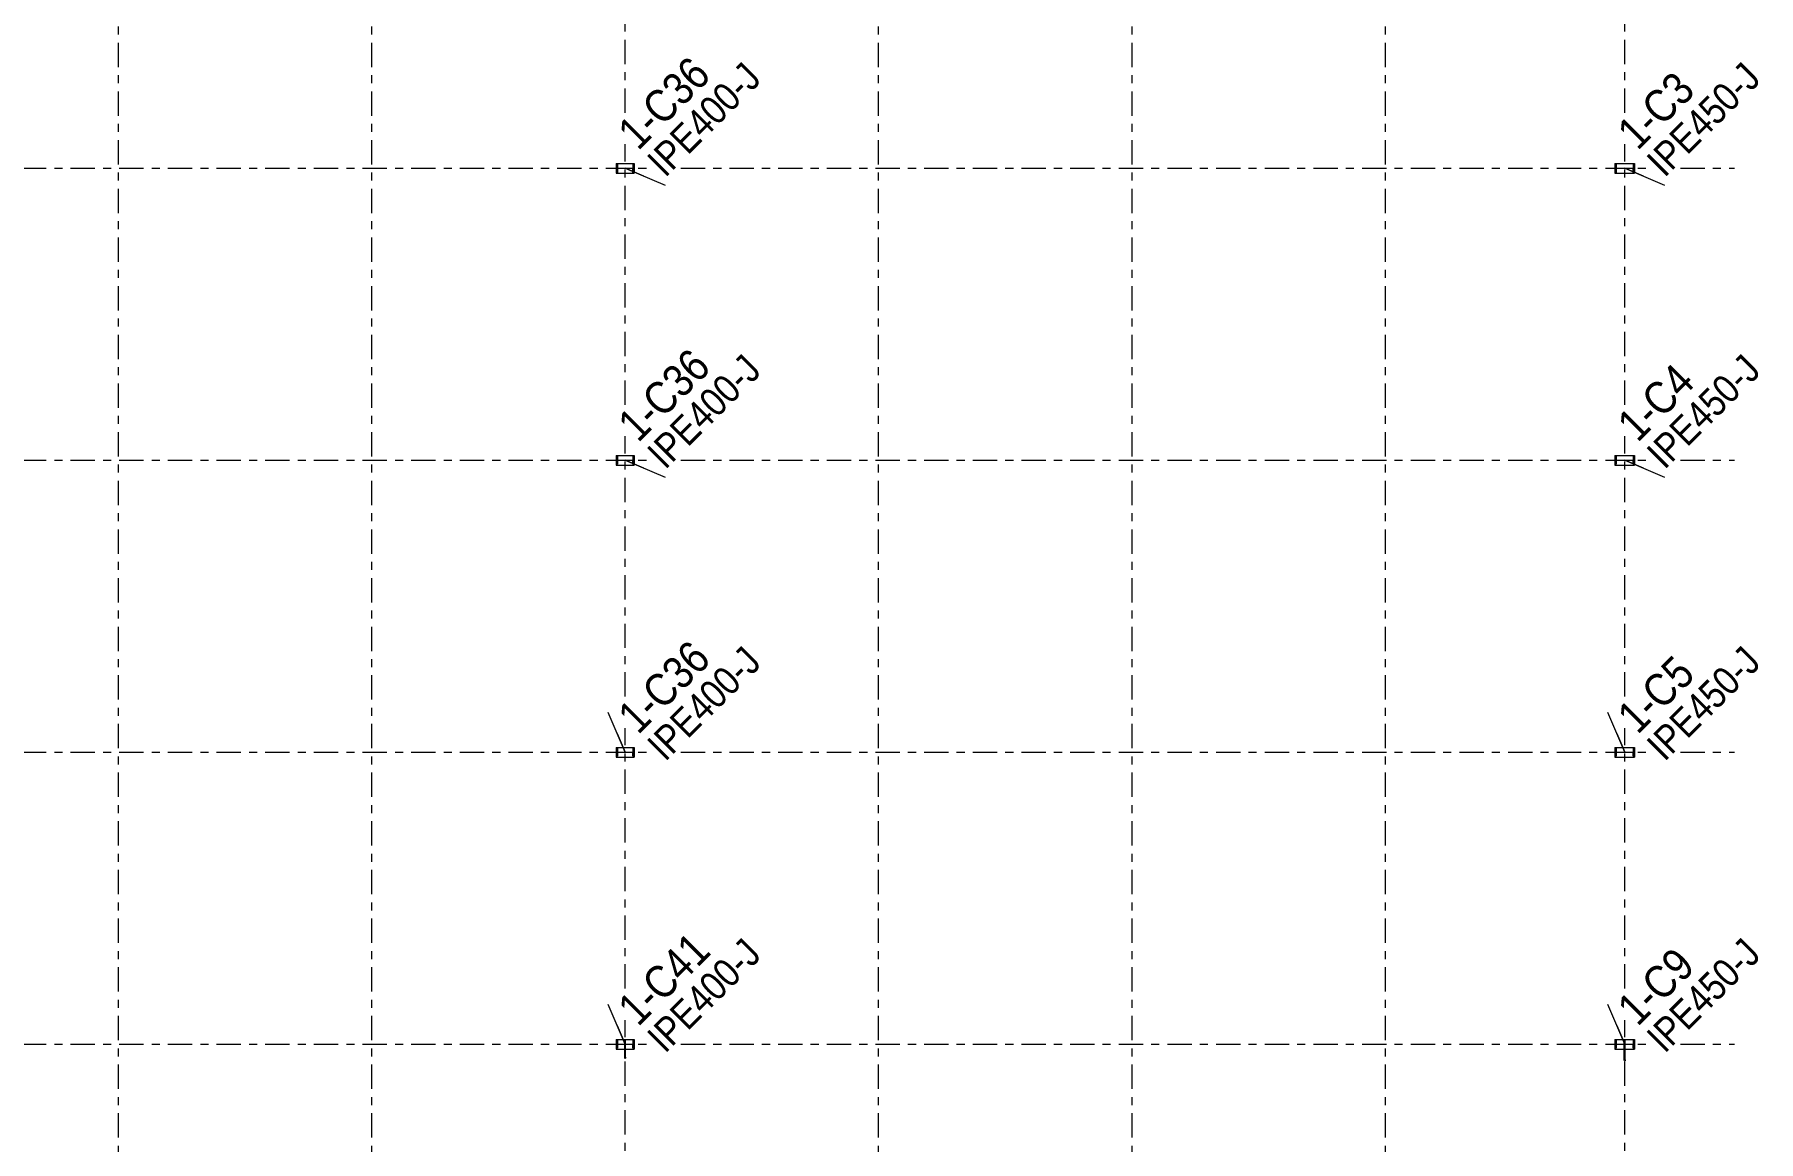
# Model space of a CAD drawing. Header units: millimetres. Extents: x -441 to 382, y -51 to 523.
# Drawn here: x -192.4 to 20.1, y 250.4 to 386.9 of the extents above; entities that cross this region are included whole.
import ezdxf

# ---------------------------------------------------------------- set-up
doc = ezdxf.new("R2010")
doc.units = ezdxf.units.MM
doc.linetypes.add('XKITLINE00', pattern=[0])
doc.linetypes.add('XKITLINE03', pattern=[6, 3, -1, 1, -1])
for name, color, linetype, lineweight in [('Part', 2, 'Continuous', 0), ('PartMark', 7, 'Continuous', 0), ('S-grid', 1, 'Continuous', 0)]:
    doc.layers.add(name, color=color, linetype=linetype, lineweight=lineweight)
doc.styles.add('ARIAL', font='ARIAL.TTF')

# ---------------------------------------------------------------- blocks, each defined once
blk = doc.blocks.new('*A1')
at = {"layer": 'Part'}
blk.add_hatch(color=3, dxfattribs=at).paths.add_polyline_path([(-118.665, 334.395), (-118.665, 334.875), (-118.6, 334.875), (-118.6, 333.875), (-118.665, 333.875), (-118.665, 334.355), (-120.535, 334.355), (-120.535, 333.875), (-120.6, 333.875), (-120.6, 334.875), (-120.535, 334.875), (-120.535, 334.395)], flags=17)
blk = doc.blocks.new('*A2')
at = {"layer": 'Part'}
blk.add_hatch(color=3, dxfattribs=at).paths.add_polyline_path([(-118.665, 370.395), (-118.665, 370.875), (-118.6, 370.875), (-118.6, 369.875), (-118.665, 369.875), (-118.665, 370.355), (-120.535, 370.355), (-120.535, 369.875), (-120.6, 369.875), (-120.6, 370.875), (-120.535, 370.875), (-120.535, 370.395)], flags=17)
blk = doc.blocks.new('*A3')
at = {"layer": 'Part'}
blk.add_hatch(color=3, dxfattribs=at).paths.add_polyline_path([(4.705, 334.3975), (4.705, 334.875), (4.775, 334.875), (4.775, 333.875), (4.705, 333.875), (4.705, 334.3525), (2.595, 334.3525), (2.595, 333.875), (2.525, 333.875), (2.525, 334.875), (2.595, 334.875), (2.595, 334.3975)], flags=17)
blk = doc.blocks.new('*A4')
at = {"layer": 'Part'}
blk.add_hatch(color=3, dxfattribs=at).paths.add_polyline_path([(4.705, 370.3975), (4.705, 370.875), (4.775, 370.875), (4.775, 369.875), (4.705, 369.875), (4.705, 370.3525), (2.595, 370.3525), (2.595, 369.875), (2.525, 369.875), (2.525, 370.875), (2.595, 370.875), (2.595, 370.3975)], flags=17)
blk = doc.blocks.new('*A50')
at = {"layer": 'Part'}
blk.add_hatch(color=3, dxfattribs=at).paths.add_polyline_path([(-118.665, 262.395), (-118.665, 262.875), (-118.6, 262.875), (-118.6, 261.875), (-118.665, 261.875), (-118.665, 262.355), (-120.535, 262.355), (-120.535, 261.875), (-120.6, 261.875), (-120.6, 262.875), (-120.535, 262.875), (-120.535, 262.395)], flags=17)
blk = doc.blocks.new('*A51')
at = {"layer": 'Part'}
blk.add_hatch(color=3, dxfattribs=at).paths.add_polyline_path([(-118.665, 298.395), (-118.665, 298.875), (-118.6, 298.875), (-118.6, 297.875), (-118.665, 297.875), (-118.665, 298.355), (-120.535, 298.355), (-120.535, 297.875), (-120.6, 297.875), (-120.6, 298.875), (-120.535, 298.875), (-120.535, 298.395)], flags=17)
blk = doc.blocks.new('*A52')
at = {"layer": 'Part'}
blk.add_hatch(color=3, dxfattribs=at).paths.add_polyline_path([(-119.6, 260.8), (-119.56, 260.78), (-119.55, 260.72), (-119.56, 260.66), (-119.6, 260.63), (-119.64, 260.66), (-119.65, 260.72), (-119.64, 260.78)], flags=17)
blk = doc.blocks.new('*A77')
at = {"layer": 'Part'}
blk.add_hatch(color=3, dxfattribs=at).paths.add_polyline_path([(4.705, 262.3975), (4.705, 262.875), (4.775, 262.875), (4.775, 261.875), (4.705, 261.875), (4.705, 262.3525), (2.595, 262.3525), (2.595, 261.875), (2.525, 261.875), (2.525, 262.875), (2.595, 262.875), (2.595, 262.3975)], flags=17)
blk = doc.blocks.new('*A78')
at = {"layer": 'Part'}
blk.add_hatch(color=3, dxfattribs=at).paths.add_polyline_path([(4.705, 298.3975), (4.705, 298.875), (4.775, 298.875), (4.775, 297.875), (4.705, 297.875), (4.705, 298.3525), (2.595, 298.3525), (2.595, 297.875), (2.525, 297.875), (2.525, 298.875), (2.595, 298.875), (2.595, 298.3975)], flags=17)
blk = doc.blocks.new('*A79')
at = {"layer": 'Part'}
blk.add_hatch(color=3, dxfattribs=at).paths.add_polyline_path([(3.65, 260.5), (3.69, 260.47), (3.7, 260.41), (3.69, 260.34), (3.65, 260.31), (3.61, 260.34), (3.6, 260.41), (3.61, 260.47)], flags=17)
blk = doc.blocks.new('*A86')
at = {"layer": 'S-grid', "color": 1, "linetype": 'XKITLINE03', "lineweight": 0}
for p, q in [((-235.99, 370.38), (-116.63, 370.38)), ((-112.74, 370.38), (6.62, 370.38)), ((10.51, 370.38), (17.19, 370.38))]:
    blk.add_line(p, q, dxfattribs=at)
blk = doc.blocks.new('*A87')
at = {"layer": 'S-grid', "color": 1, "linetype": 'XKITLINE03', "lineweight": 0}
for p, q in [((-235.99, 334.38), (-116.63, 334.38)), ((-112.74, 334.38), (6.62, 334.38)), ((10.51, 334.38), (17.19, 334.38))]:
    blk.add_line(p, q, dxfattribs=at)
blk = doc.blocks.new('*A88')
at = {"layer": 'S-grid', "color": 1, "linetype": 'XKITLINE03', "lineweight": 0}
for p, q in [((-235.99, 298.38), (-116.63, 298.38)), ((-112.74, 298.38), (6.62, 298.38)), ((10.51, 298.38), (17.19, 298.38))]:
    blk.add_line(p, q, dxfattribs=at)
blk = doc.blocks.new('*A89')
at = {"layer": 'S-grid', "color": 1, "linetype": 'XKITLINE03', "lineweight": 0}
for p, q in [((-235.99, 262.38), (-116.63, 262.38)), ((-112.74, 262.38), (6.62, 262.38)), ((10.51, 262.38), (17.19, 262.38))]:
    blk.add_line(p, q, dxfattribs=at)
blk = doc.blocks.new('*A97')
at = {"layer": 'S-grid', "color": 1, "linetype": 'XKITLINE03', "lineweight": 0}
for p, q in [((3.65, 377.23), (3.65, 449.3)), ((3.65, 341.23), (3.65, 373.34)), ((3.65, 305.23), (3.65, 337.34)), ((3.65, 269.23), (3.65, 301.34)), ((3.65, 197.23), (3.65, 265.34))]:
    blk.add_line(p, q, dxfattribs=at)
blk = doc.blocks.new('*A98')
at = {"layer": 'S-grid', "color": 1, "linetype": 'XKITLINE03', "lineweight": 0}
blk.add_line((-25.85, 16.86), (-25.85, 481.69), dxfattribs=at)
blk = doc.blocks.new('*A99')
at = {"layer": 'S-grid', "color": 1, "linetype": 'XKITLINE03', "lineweight": 0}
blk.add_line((-57.1, 16.86), (-57.1, 481.69), dxfattribs=at)
blk = doc.blocks.new('*A100')
at = {"layer": 'S-grid', "color": 1, "linetype": 'XKITLINE03', "lineweight": 0}
blk.add_line((-88.35, 16.86), (-88.35, 481.69), dxfattribs=at)
blk = doc.blocks.new('*A101')
at = {"layer": 'S-grid', "color": 1, "linetype": 'XKITLINE03', "lineweight": 0}
for p, q in [((-119.6, 377.23), (-119.6, 416.2)), ((-119.6, 341.23), (-119.6, 373.34)), ((-119.6, 305.23), (-119.6, 337.34)), ((-119.6, 269.23), (-119.6, 301.34)), ((-119.6, 197.23), (-119.6, 265.34))]:
    blk.add_line(p, q, dxfattribs=at)
blk = doc.blocks.new('*A102')
at = {"layer": 'S-grid', "color": 1, "linetype": 'XKITLINE03', "lineweight": 0}
blk.add_line((-150.85, 16.86), (-150.85, 481.69), dxfattribs=at)
blk = doc.blocks.new('*A103')
at = {"layer": 'S-grid', "color": 1, "linetype": 'XKITLINE03', "lineweight": 0}
blk.add_line((-182.1, 16.86), (-182.1, 481.69), dxfattribs=at)
blk = doc.blocks.new('*A108')
at = {"layer": 'Part', "color": 2, "linetype": 'XKITLINE00', "lineweight": 0}
for p, q in [((-120.6, 333.875), (-120.6, 334.875)), ((-120.6, 334.875), (-120.535, 334.875)), ((-120.535, 333.875), (-120.6, 333.875)), ((-120.535, 334.875), (-120.535, 334.395)), ((-120.535, 334.395), (-118.665, 334.395)), ((-118.665, 334.355), (-120.535, 334.355)), ((-120.535, 334.355), (-120.535, 333.875)), ((-118.6, 334.875), (-118.665, 334.875)), ((-118.665, 334.875), (-118.665, 334.395)), ((-118.665, 333.875), (-118.665, 334.355)), ((-118.6, 333.875), (-118.665, 333.875)), ((-118.6, 334.875), (-118.6, 333.875))]:
    blk.add_line(p, q, dxfattribs=at)
blk = doc.blocks.new('*A109')
at = {"layer": 'Part', "color": 2, "linetype": 'XKITLINE00', "lineweight": 0}
for p, q in [((-120.6, 369.875), (-120.6, 370.875)), ((-120.6, 370.875), (-120.535, 370.875)), ((-120.535, 370.875), (-120.535, 370.395)), ((-120.535, 370.395), (-118.665, 370.395)), ((-118.665, 370.355), (-120.535, 370.355)), ((-120.535, 370.355), (-120.535, 369.875)), ((-118.6, 370.875), (-118.665, 370.875)), ((-118.665, 370.875), (-118.665, 370.395)), ((-118.665, 369.875), (-118.665, 370.355)), ((-118.6, 370.875), (-118.6, 369.875)), ((-120.535, 369.875), (-120.6, 369.875)), ((-118.6, 369.875), (-118.665, 369.875))]:
    blk.add_line(p, q, dxfattribs=at)
blk = doc.blocks.new('*A110')
at = {"layer": 'Part', "color": 2, "linetype": 'XKITLINE00', "lineweight": 0}
for p, q in [((-120.7, 334.975), (-120.7, 333.775)), ((-120.7, 334.975), (-118.5, 334.975)), ((-118.5, 334.975), (-118.5, 333.775)), ((-120.7, 333.775), (-118.5, 333.775))]:
    blk.add_line(p, q, dxfattribs=at)
blk = doc.blocks.new('*A111')
at = {"layer": 'Part', "color": 2, "linetype": 'XKITLINE00', "lineweight": 0}
for p, q in [((-120.7, 370.975), (-120.7, 369.775)), ((-120.7, 370.975), (-118.5, 370.975)), ((-118.5, 370.975), (-118.5, 369.775)), ((-120.7, 369.775), (-118.5, 369.775))]:
    blk.add_line(p, q, dxfattribs=at)
blk = doc.blocks.new('*A112')
at = {"layer": 'Part', "color": 2, "linetype": 'XKITLINE00', "lineweight": 0}
for p, q in [((2.525, 333.875), (2.525, 334.875)), ((2.525, 334.875), (2.595, 334.875)), ((2.595, 333.875), (2.525, 333.875)), ((2.595, 334.875), (2.595, 334.3975)), ((2.595, 334.3975), (4.705, 334.3975)), ((4.705, 334.3525), (2.595, 334.3525)), ((2.595, 334.3525), (2.595, 333.875)), ((4.775, 334.875), (4.705, 334.875)), ((4.705, 334.875), (4.705, 334.3975)), ((4.705, 333.875), (4.705, 334.3525)), ((4.775, 333.875), (4.705, 333.875)), ((4.775, 334.875), (4.775, 333.875))]:
    blk.add_line(p, q, dxfattribs=at)
blk = doc.blocks.new('*A113')
at = {"layer": 'Part', "color": 2, "linetype": 'XKITLINE00', "lineweight": 0}
for p, q in [((2.525, 369.875), (2.525, 370.875)), ((2.525, 370.875), (2.595, 370.875)), ((2.595, 370.875), (2.595, 370.3975)), ((2.595, 370.3975), (4.705, 370.3975)), ((4.705, 370.3525), (2.595, 370.3525)), ((2.595, 370.3525), (2.595, 369.875)), ((4.775, 370.875), (4.705, 370.875)), ((4.705, 370.875), (4.705, 370.3975)), ((4.705, 369.875), (4.705, 370.3525)), ((4.775, 370.875), (4.775, 369.875)), ((2.595, 369.875), (2.525, 369.875)), ((4.775, 369.875), (4.705, 369.875))]:
    blk.add_line(p, q, dxfattribs=at)
blk = doc.blocks.new('*A114')
at = {"layer": 'Part', "color": 2, "linetype": 'XKITLINE00', "lineweight": 0}
for p, q in [((2.45, 334.975), (2.45, 333.775)), ((2.45, 334.975), (4.85, 334.975)), ((4.85, 334.975), (4.85, 333.775)), ((2.45, 333.775), (4.85, 333.775))]:
    blk.add_line(p, q, dxfattribs=at)
blk = doc.blocks.new('*A115')
at = {"layer": 'Part', "color": 2, "linetype": 'XKITLINE00', "lineweight": 0}
for p, q in [((2.45, 370.975), (2.45, 369.775)), ((2.45, 370.975), (4.85, 370.975)), ((4.85, 370.975), (4.85, 369.775)), ((2.45, 369.775), (4.85, 369.775))]:
    blk.add_line(p, q, dxfattribs=at)
blk = doc.blocks.new('*A199')
at = {"layer": 'Part', "color": 2, "linetype": 'XKITLINE00', "lineweight": 0}
for p, q in [((-120.6, 261.875), (-120.6, 262.875)), ((-120.6, 262.875), (-120.535, 262.875)), ((-120.535, 261.875), (-120.6, 261.875)), ((-120.535, 262.875), (-120.535, 262.395)), ((-120.535, 262.395), (-118.665, 262.395)), ((-118.665, 262.355), (-120.535, 262.355)), ((-120.535, 262.355), (-120.535, 261.875)), ((-118.6, 262.875), (-118.665, 262.875)), ((-118.665, 262.875), (-118.665, 262.395)), ((-118.665, 261.875), (-118.665, 262.355)), ((-118.6, 261.875), (-118.665, 261.875)), ((-118.6, 262.875), (-118.6, 261.875))]:
    blk.add_line(p, q, dxfattribs=at)
blk = doc.blocks.new('*A200')
at = {"layer": 'Part', "color": 2, "linetype": 'XKITLINE00', "lineweight": 0}
for p, q in [((-120.6, 297.875), (-120.6, 298.875)), ((-120.6, 298.875), (-120.535, 298.875)), ((-120.535, 297.875), (-120.6, 297.875)), ((-120.535, 298.875), (-120.535, 298.395)), ((-120.535, 298.395), (-118.665, 298.395)), ((-118.665, 298.355), (-120.535, 298.355)), ((-120.535, 298.355), (-120.535, 297.875)), ((-118.6, 298.875), (-118.665, 298.875)), ((-118.665, 298.875), (-118.665, 298.395)), ((-118.665, 297.875), (-118.665, 298.355)), ((-118.6, 297.875), (-118.665, 297.875)), ((-118.6, 298.875), (-118.6, 297.875))]:
    blk.add_line(p, q, dxfattribs=at)
blk = doc.blocks.new('*A201')
at = {"layer": 'Part', "color": 2, "linetype": 'XKITLINE00', "lineweight": 0}
for p, q in [((-119.64, 262.88), (-119.65, 262.85)), ((-119.65, 262.39), (-119.65, 262.85)), ((-119.65, 260.72), (-119.65, 262.36)), ((-119.6, 262.88), (-119.64, 262.88)), ((-119.56, 262.88), (-119.6, 262.88)), ((-119.55, 262.85), (-119.56, 262.88)), ((-119.55, 262.39), (-119.55, 262.85)), ((-119.55, 260.72), (-119.55, 262.36)), ((-119.65, 260.72), (-119.64, 260.78)), ((-119.64, 260.66), (-119.65, 260.72)), ((-119.64, 260.78), (-119.6, 260.8)), ((-119.6, 260.63), (-119.64, 260.66)), ((-119.6, 260.8), (-119.56, 260.78)), ((-119.56, 260.66), (-119.6, 260.63)), ((-119.56, 260.78), (-119.55, 260.72)), ((-119.55, 260.72), (-119.56, 260.66))]:
    blk.add_line(p, q, dxfattribs=at)
blk = doc.blocks.new('*A202')
at = {"layer": 'Part', "color": 2, "linetype": 'XKITLINE00', "lineweight": 0}
for p, q in [((-120.7, 262.975), (-120.7, 261.775)), ((-120.7, 262.975), (-118.5, 262.975)), ((-120.7, 261.775), (-119.65, 261.775)), ((-119.55, 261.775), (-118.5, 261.775)), ((-118.5, 262.975), (-118.5, 261.775))]:
    blk.add_line(p, q, dxfattribs=at)
blk = doc.blocks.new('*A203')
at = {"layer": 'Part', "color": 2, "linetype": 'XKITLINE00', "lineweight": 0}
for p, q in [((-120.7, 298.975), (-120.7, 297.775)), ((-120.7, 298.975), (-118.5, 298.975)), ((-120.7, 297.775), (-118.5, 297.775)), ((-118.5, 298.975), (-118.5, 297.775))]:
    blk.add_line(p, q, dxfattribs=at)
blk = doc.blocks.new('*A272')
at = {"layer": 'Part', "color": 2, "linetype": 'XKITLINE00', "lineweight": 0}
for p, q in [((2.525, 261.875), (2.525, 262.875)), ((2.525, 262.875), (2.595, 262.875)), ((2.595, 261.875), (2.525, 261.875)), ((2.595, 262.875), (2.595, 262.3975)), ((2.595, 262.3975), (4.705, 262.3975)), ((4.705, 262.3525), (2.595, 262.3525)), ((2.595, 262.3525), (2.595, 261.875)), ((4.775, 262.875), (4.705, 262.875)), ((4.705, 262.875), (4.705, 262.3975)), ((4.705, 261.875), (4.705, 262.3525)), ((4.775, 261.875), (4.705, 261.875)), ((4.775, 262.875), (4.775, 261.875))]:
    blk.add_line(p, q, dxfattribs=at)
blk = doc.blocks.new('*A273')
at = {"layer": 'Part', "color": 2, "linetype": 'XKITLINE00', "lineweight": 0}
for p, q in [((2.525, 297.875), (2.525, 298.875)), ((2.525, 298.875), (2.595, 298.875)), ((2.595, 297.875), (2.525, 297.875)), ((2.595, 298.875), (2.595, 298.3975)), ((2.595, 298.3975), (4.705, 298.3975)), ((4.705, 298.3525), (2.595, 298.3525)), ((2.595, 298.3525), (2.595, 297.875)), ((4.775, 298.875), (4.705, 298.875)), ((4.705, 298.875), (4.705, 298.3975)), ((4.705, 297.875), (4.705, 298.3525)), ((4.775, 297.875), (4.705, 297.875)), ((4.775, 298.875), (4.775, 297.875))]:
    blk.add_line(p, q, dxfattribs=at)
blk = doc.blocks.new('*A274')
at = {"layer": 'Part', "color": 2, "linetype": 'XKITLINE00', "lineweight": 0}
for p, q in [((3.61, 262.9), (3.6, 262.88)), ((3.6, 262.4), (3.6, 262.88)), ((3.6, 260.41), (3.6, 262.35)), ((3.65, 262.91), (3.61, 262.9)), ((3.69, 262.9), (3.65, 262.91)), ((3.7, 262.88), (3.69, 262.9)), ((3.7, 262.4), (3.7, 262.88)), ((3.7, 260.41), (3.7, 262.35)), ((3.6, 260.41), (3.61, 260.47)), ((3.61, 260.34), (3.6, 260.41)), ((3.61, 260.47), (3.65, 260.5)), ((3.65, 260.31), (3.61, 260.34)), ((3.65, 260.5), (3.69, 260.47)), ((3.69, 260.34), (3.65, 260.31)), ((3.69, 260.47), (3.7, 260.41)), ((3.7, 260.41), (3.69, 260.34))]:
    blk.add_line(p, q, dxfattribs=at)
blk = doc.blocks.new('*A275')
at = {"layer": 'Part', "color": 2, "linetype": 'XKITLINE00', "lineweight": 0}
for p, q in [((2.45, 262.975), (2.45, 261.775)), ((2.45, 262.975), (4.85, 262.975)), ((2.45, 261.775), (3.6, 261.775)), ((3.7, 261.775), (4.85, 261.775)), ((4.85, 262.975), (4.85, 261.775))]:
    blk.add_line(p, q, dxfattribs=at)
blk = doc.blocks.new('*A276')
at = {"layer": 'Part', "color": 2, "linetype": 'XKITLINE00', "lineweight": 0}
for p, q in [((2.45, 298.975), (2.45, 297.775)), ((2.45, 298.975), (4.85, 298.975)), ((2.45, 297.775), (4.85, 297.775)), ((4.85, 298.975), (4.85, 297.775))]:
    blk.add_line(p, q, dxfattribs=at)
blk = doc.blocks.new('*A304')
at = {"layer": 'PartMark', "color": 7, "linetype": 'XKITLINE00', "lineweight": 0}
for p, q in [((-119.6, 370.38), (-114.69, 368.29)), ((-117.3, 369.4), (-119.6, 370.38))]:
    blk.add_line(p, q, dxfattribs=at)
at = {"layer": 'PartMark', "color": 3, "style": 'ARIAL', "width": 0.85}
blk.add_text('1-C36', height=4, rotation=45.0001, dxfattribs=at).set_placement((-118.01, 372.46))
at = {"layer": 'PartMark', "color": 7, "style": 'ARIAL', "width": 0.85}
blk.add_text('IPE400-J', height=3.5, rotation=45.0001, dxfattribs=at).set_placement((-114.69, 369.14))
blk = doc.blocks.new('*A313')
at = {"layer": 'PartMark', "color": 7, "linetype": 'XKITLINE00', "lineweight": 0}
for p, q in [((-119.6, 298.38), (-121.69, 303.29)), ((-120.58, 300.68), (-119.6, 298.38))]:
    blk.add_line(p, q, dxfattribs=at)
at = {"layer": 'PartMark', "color": 3, "style": 'ARIAL', "width": 0.85}
blk.add_text('1-C36', height=4, rotation=45.0001, dxfattribs=at).set_placement((-118.01, 300.46))
at = {"layer": 'PartMark', "color": 7, "style": 'ARIAL', "width": 0.85}
blk.add_text('IPE400-J', height=3.5, rotation=45.0001, dxfattribs=at).set_placement((-114.69, 297.14))
blk = doc.blocks.new('*A314')
at = {"layer": 'PartMark', "color": 7, "linetype": 'XKITLINE00', "lineweight": 0}
for p, q in [((-119.6, 262.38), (-121.69, 267.29)), ((-120.58, 264.68), (-119.6, 262.38))]:
    blk.add_line(p, q, dxfattribs=at)
at = {"layer": 'PartMark', "color": 3, "style": 'ARIAL', "width": 0.85}
blk.add_text('1-C41', height=4, rotation=45.0001, dxfattribs=at).set_placement((-118.01, 264.46))
at = {"layer": 'PartMark', "color": 7, "style": 'ARIAL', "width": 0.85}
blk.add_text('IPE400-J', height=3.5, rotation=45.0001, dxfattribs=at).set_placement((-114.69, 261.14))
blk = doc.blocks.new('*A315')
at = {"layer": 'PartMark', "color": 7, "linetype": 'XKITLINE00', "lineweight": 0}
for p, q in [((-119.6, 334.38), (-114.69, 332.29)), ((-117.3, 333.4), (-119.6, 334.38))]:
    blk.add_line(p, q, dxfattribs=at)
at = {"layer": 'PartMark', "color": 3, "style": 'ARIAL', "width": 0.85}
blk.add_text('1-C36', height=4, rotation=45.0001, dxfattribs=at).set_placement((-118.01, 336.46))
at = {"layer": 'PartMark', "color": 7, "style": 'ARIAL', "width": 0.85}
blk.add_text('IPE400-J', height=3.5, rotation=45.0001, dxfattribs=at).set_placement((-114.69, 333.14))
blk = doc.blocks.new('*A334')
at = {"layer": 'PartMark', "color": 7, "linetype": 'XKITLINE00', "lineweight": 0}
for p, q in [((3.65, 298.38), (1.56, 303.29)), ((2.67, 300.68), (3.65, 298.38))]:
    blk.add_line(p, q, dxfattribs=at)
at = {"layer": 'PartMark', "color": 7, "style": 'ARIAL', "width": 0.85}
blk.add_text('IPE450-J', height=3.5, rotation=45.0001, dxfattribs=at).set_placement((8.56, 297.14))
at = {"layer": 'PartMark', "color": 3, "style": 'ARIAL', "width": 0.85}
blk.add_text('1-C5', height=4, rotation=45.0001, dxfattribs=at).set_placement((5.24, 300.46))
blk = doc.blocks.new('*A335')
at = {"layer": 'PartMark', "color": 7, "linetype": 'XKITLINE00', "lineweight": 0}
for p, q in [((3.65, 262.38), (1.56, 267.29)), ((2.67, 264.68), (3.65, 262.38))]:
    blk.add_line(p, q, dxfattribs=at)
at = {"layer": 'PartMark', "color": 7, "style": 'ARIAL', "width": 0.85}
blk.add_text('IPE450-J', height=3.5, rotation=45.0001, dxfattribs=at).set_placement((8.56, 261.14))
at = {"layer": 'PartMark', "color": 3, "style": 'ARIAL', "width": 0.85}
blk.add_text('1-C9', height=4, rotation=45.0001, dxfattribs=at).set_placement((5.24, 264.46))
blk = doc.blocks.new('*A337')
at = {"layer": 'PartMark', "color": 7, "linetype": 'XKITLINE00', "lineweight": 0}
for p, q in [((3.65, 370.38), (8.56, 368.29)), ((5.95, 369.4), (3.65, 370.38))]:
    blk.add_line(p, q, dxfattribs=at)
at = {"layer": 'PartMark', "color": 7, "style": 'ARIAL', "width": 0.85}
blk.add_text('IPE450-J', height=3.5, rotation=45.0001, dxfattribs=at).set_placement((8.56, 369.14))
at = {"layer": 'PartMark', "color": 3, "style": 'ARIAL', "width": 0.85}
blk.add_text('1-C3', height=4, rotation=45.0001, dxfattribs=at).set_placement((5.24, 372.46))
blk = doc.blocks.new('*A338')
at = {"layer": 'PartMark', "color": 7, "linetype": 'XKITLINE00', "lineweight": 0}
for p, q in [((3.65, 334.38), (8.56, 332.29)), ((5.95, 333.4), (3.65, 334.38))]:
    blk.add_line(p, q, dxfattribs=at)
at = {"layer": 'PartMark', "color": 7, "style": 'ARIAL', "width": 0.85}
blk.add_text('IPE450-J', height=3.5, rotation=45.0001, dxfattribs=at).set_placement((8.56, 333.14))
at = {"layer": 'PartMark', "color": 3, "style": 'ARIAL', "width": 0.85}
blk.add_text('1-C4', height=4, rotation=45.0001, dxfattribs=at).set_placement((5.24, 336.46))

msp = doc.modelspace()

# ---------------------------------------------------------------- block references
at = {"lineweight": 0}
for name in ['*A103', '*A102', '*A101', '*A100', '*A99', '*A98', '*A97', '*A86', '*A111', '*A2', '*A109', '*A115', '*A4', '*A113', '*A87', '*A110', '*A1', '*A108', '*A114', '*A3', '*A112', '*A88', '*A203', '*A51', '*A200', '*A276', '*A78', '*A273', '*A89', '*A202', '*A50', '*A199', '*A201', '*A275', '*A77', '*A272', '*A274', '*A52', '*A79']:
    msp.add_blockref(name, (0, 0), dxfattribs=at)
at = {"layer": 'PartMark', "lineweight": 0}
for name in ['*A304', '*A337', '*A315', '*A338', '*A313', '*A334', '*A314', '*A335']:
    msp.add_blockref(name, (0, 0), dxfattribs=at)

doc.saveas('drawing.dxf')
